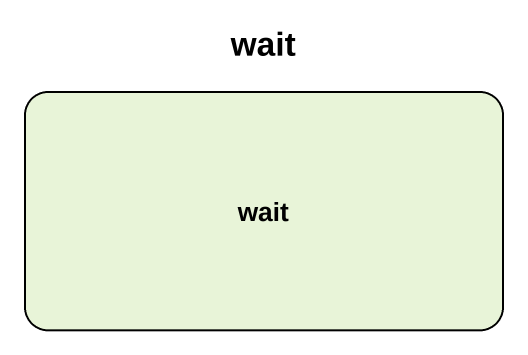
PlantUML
@startuml
title wait
hide empty description
state wait
@enduml
